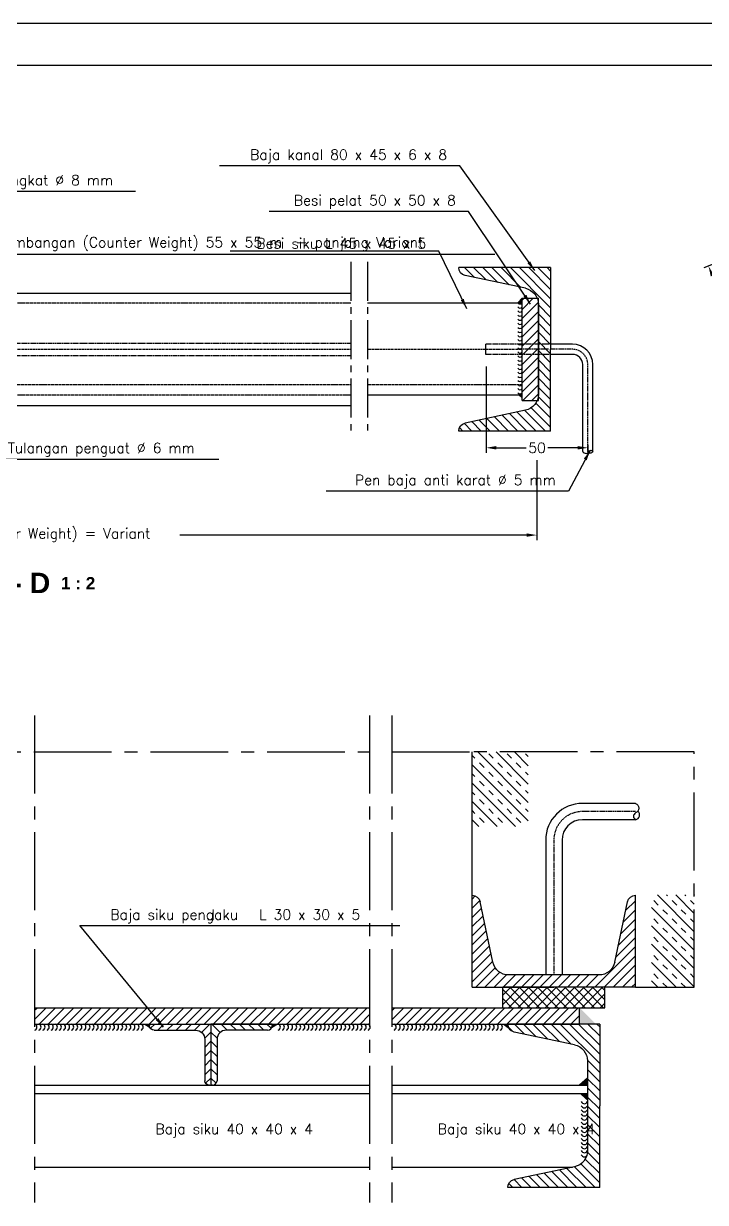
# Model space of a CAD drawing. Header units: metres. Extents: x -50 to 791, y -795 to 584.
# Drawn here: x 169.7 to 336.6, y -489.6 to -201.1 of the extents above; entities that cross this region are included whole.
import ezdxf
from ezdxf.enums import TextEntityAlignment as Align

# ---------------------------------------------------------------- set-up
doc = ezdxf.new("R2010")
doc.units = ezdxf.units.M
doc.header["$MEASUREMENT"] = 0
doc.linetypes.add('CENTER2', pattern=[28.575, 19.05, -3.175, 3.175, -3.175])
doc.linetypes.add('DASHED2', pattern=[0.375, 0.25, -0.125])
doc.layers.get('0').update_dxf_attribs({"color": 1, "linetype": 'CONTINUOUS'})
doc.layers.get('DEFPOINTS').update_dxf_attribs({"linetype": 'CONTINUOUS'})
for name, color, linetype in [('2', 1, 'CONTINUOUS'), ('5', 5, 'CONTINUOUS'), ('GRS-BANG', 5, 'CONTINUOUS'), ('KONS-BAJA', 1, 'CONTINUOUS'), ('UKURAN', 1, 'CONTINUOUS')]:
    doc.layers.add(name, color=color, linetype=linetype)
doc.styles.add('ARIAL', font='arialbd.ttf')
doc.styles.get("Standard").update_dxf_attribs({"font": 'Simplex.shx'})
doc.dimstyles.get("Standard").update_dxf_attribs({"dimtxt": 0.18, "dimasz": 0.18, "dimexe": 0.18, "dimexo": 0.0625, "dimgap": 0.09, "dimtad": 0, "dimtih": 1, "dimtoh": 1, "dimdec": 4, "dimzin": 0, "dimdsep": 46, "dimtxsty": 'Standard', "dimcen": 0.09, "dimadec": 0, "dimazin": 0, "dimtfac": 1, "dimtdec": 4, "dimtofl": 0, "dimtmove": 0, "dimatfit": 3, "dimfxl": 1, "dimtolj": 1, "dimtzin": 0, "dimarcsym": 0})

# ---------------------------------------------------------------- blocks, each defined once
blk = doc.blocks.new('*D41')
at = {"color": 0, "linetype": 'ByBlock'}
for p, q in [((346.88, -256.63), (336.2, -260.9)), ((338.29, -262.76), (340.09, -267.26)), ((343.85, -276.67), (342.06, -272.18)), ((354.31, -275.19), (343.62, -279.46))]:
    blk.add_line(p, q, dxfattribs=at)
for points in [[(338.68, -262.61), (337.9, -262.92), (337.36, -260.44)], [(344.24, -276.52), (343.47, -276.83), (344.78, -279)]]:
    blk.add_solid(points, dxfattribs=at)
at = {"layer": 'DEFPOINTS', "color": 0, "linetype": 'ByBlock'}
for p in [(347.46, -256.4), (354.89, -274.95), (344.78, -279)]:
    blk.add_point(p, dxfattribs=at)
at = {"color": 0, "linetype": 'ByBlock', "insert": (341.07, -269.72), "char_height": 2.5, "attachment_point": 5, "rotation": 291.8014}
blk.add_mtext('\\A1;40', dxfattribs=at)
blk = doc.blocks.new('C-8')
at = {"layer": 'KONS-BAJA'}
h = blk.add_hatch(dxfattribs=at)
h.set_pattern_fill('LINE', color=256, scale=0.5, angle=45, style=0)
h.set_pattern_definition([(45, (-97.5089, -516.2344), (-1.122532, 1.122532), [])])
h.paths.add_polyline_path([(6.15, 14.92, 0.350886), (3, 11.03), (3, 0), (3, -11.03, 0.350886), (6.15, -14.92), (20.91, -18.04, -0.354397), (22.5, -20, 0.000003), (22.5, -20), (0, -20), (0, 0), (0, 20), (22.5, 20, -0.354393), (20.91, 18.04)])
for points in [[(0, 20), (22.5, 20)], [(0, 20), (0, 0)], [(6.15, 14.92), (20.91, 18.04)], [(3, 11.03), (3, 0), (3, -11.03)], [(0, -20), (0, 0)], [(6.15, -14.92), (20.91, -18.04)], [(0, -20), (22.5, -20)]]:
    blk.add_lwpolyline(points, dxfattribs=at)
for centre, radius, start, end in [((20.5, 20), 2, 281.9422, 0), ((7.01, 11.01), 4.01, 102.3231, 179.6641), ((7.01, -11.01), 4.01, 180.3359, 257.6769), ((20.5, -20), 2, 0, 78.0578)]:
    blk.add_arc(centre, radius, start, end, dxfattribs=at)
blk = doc.blocks.new('*D65')
at = {"color": 0, "linetype": 'ByBlock'}
for p, q in [((282.9, -284.99), (282.9, -306.15)), ((285.4, -304.9), (292.72, -304.9)), ((305.35, -304.9), (298.02, -304.9)), ((307.85, -304.17), (307.85, -306.15))]:
    blk.add_line(p, q, dxfattribs=at)
for points in [[(285.4, -304.48), (285.4, -305.31), (282.9, -304.9)], [(305.35, -304.48), (305.35, -305.31), (307.85, -304.9)]]:
    blk.add_solid(points, dxfattribs=at)
at = {"layer": 'DEFPOINTS', "color": 0, "linetype": 'ByBlock'}
for p in [(282.9, -284.36), (307.85, -303.55), (307.85, -304.9)]:
    blk.add_point(p, dxfattribs=at)
at = {"color": 0, "linetype": 'ByBlock', "insert": (295.37, -304.9), "char_height": 2.5, "attachment_point": 5}
blk.add_mtext('\\A1;50', dxfattribs=at)
blk = doc.blocks.new('*D71')
at = {"color": 0, "linetype": 'ByBlock'}
for p, q in [((10.29, -304.25), (10.29, -327.51)), ((295.34, -307.92), (295.34, -327.51)), ((12.79, -326.26), (97.67, -326.26)), ((292.84, -326.26), (207.96, -326.26))]:
    blk.add_line(p, q, dxfattribs=at)
for points in [[(12.79, -325.84), (12.79, -326.67), (10.29, -326.26)], [(292.84, -325.84), (292.84, -326.67), (295.34, -326.26)]]:
    blk.add_solid(points, dxfattribs=at)
at = {"layer": 'DEFPOINTS', "color": 0, "linetype": 'ByBlock'}
for p in [(10.29, -303.63), (295.34, -307.29), (295.34, -326.26)]:
    blk.add_point(p, dxfattribs=at)
at = {"color": 0, "linetype": 'ByBlock', "insert": (152.82, -326.26), "char_height": 2.5, "attachment_point": 5}
blk.add_mtext('\\A1;Panjang beton perimbangan (Counter Weight) = Variant', dxfattribs=at)
blk = doc.blocks.new('SIKU30-30-5')
at = {"layer": 'KONS-BAJA'}
h = blk.add_hatch(dxfattribs=at)
h.set_pattern_fill('LINE', color=256, scale=0.5, angle=45, style=0)
h.set_pattern_definition([(45, (-597.4318, -459.357), (-1.122532, 1.122532), [])])
h.paths.add_polyline_path([(0, 0), (15, 0), (15, 0.375, 0.4142136), (13.875, 1.5), (3.75, 1.5, -0.4142136), (1.5, 3.75), (1.5, 13.875, 0.4142136), (0.375, 15), (0, 15)])
for points in [[(0, 15), (0, 0)], [(0, 15), (0.375, 15)], [(1.5, 13.875), (1.5, 3.75)], [(0, 0), (15, 0)], [(3.75, 1.5), (13.875, 1.5)], [(15, 0.375), (15, 0)]]:
    blk.add_lwpolyline(points, dxfattribs=at)
for centre, radius, start, end in [((0.375, 13.875), 1.125, 0, 90), ((3.75, 3.75), 2.25, 180, 270), ((13.875, 0.375), 1.125, 0, 90)]:
    blk.add_arc(centre, radius, start, end, dxfattribs=at)

msp = doc.modelspace()

# ---------------------------------------------------------------- hatches: boundary and pattern name
at = {"layer": 'KONS-BAJA'}
for points in [[(290.69821, -269.42269), (291.69821, -269.42269), (291.69821, -268.29729)], [(291.69821, -291.92269), (290.69821, -291.92269), (291.69821, -292.84435)], [(305.79277, -441.90349), (309.79277, -445.90349), (305.79277, -445.90349)]]:
    msp.add_hatch(color=256, dxfattribs=at).paths.add_polyline_path(points)
h = msp.add_hatch(dxfattribs=at)
h.set_pattern_fill('LINE', color=256, scale=0.5, angle=45, style=0)
h.set_pattern_definition([(45, (-50, -781.1116), (-1.122532, 1.122532), [])])
h.paths.add_polyline_path([(295.69821, -269.7671, 0.021529368), (295.68135, -269.42269), (291.69821, -269.42269), (291.69821, -280.79729), (295.69821, -280.79729)])
h.paths.add_polyline_path([(295.69821, -280.79729), (291.69821, -280.79729), (291.69821, -289.42269), (295.69821, -289.42269)])
h.paths.add_polyline_path([(295.69821, -289.42269), (291.69821, -289.42269), (291.69821, -291.92269), (295.69652, -291.92269, 0.005943101), (295.69821, -291.82747)])
h.paths.add_polyline_path([(295.69652, -291.92269), (291.69821, -291.92269), (291.69821, -293.29729), (295.40955, -293.29729, 0.088316825)])
h.paths.add_polyline_path([(295.40955, -268.29729), (291.69821, -268.29729), (291.69821, -269.42269), (295.68135, -269.42269, 0.072632584)])
h = msp.add_hatch(dxfattribs=at)
h.set_pattern_fill('TRANS', color=256, scale=0.5, angle=45, style=0)
h.set_pattern_definition([(135, (391.2988, -795.094), (2.245064, 2.245064), []), (135, (392.4213, -793.9713), (2.245064, 2.245064), [1.5875, -1.5875])])
h.paths.add_polyline_path([(279.49266, -379.32562), (293.20292, -379.32562), (293.20292, -397.56875), (279.49266, -397.56875)])
h.paths.add_polyline_path([(323.41138, -414.32265), (333.85382, -414.32265), (333.85382, -436.90349), (323.41138, -436.90349)])
h = msp.add_hatch(dxfattribs=at)
h.set_pattern_fill('ANSI37', color=256, scale=0.5, style=0)
h.set_pattern_definition([(135, (375.2622, -795.0939), (1.122532, 1.122532), []), (45, (375.2622, -795.0939), (1.122532, -1.122532), [])])
h.paths.add_polyline_path([(299.49266, -436.90349), (299.49266, -441.90349), (286.99266, -441.90349), (286.99266, -436.90349)])
h.paths.add_polyline_path([(299.49266, -441.90349), (299.49266, -436.90349), (311.99266, -436.90349), (311.99266, -441.90349)])
h = msp.add_hatch(dxfattribs=at)
h.set_pattern_fill('LINE', color=256, scale=0.5, angle=45, style=0)
h.set_pattern_definition([(45, (-50, -795.0939), (-1.122532, 1.122532), [])])
h.paths.add_polyline_path([(81.02004, -441.90349), (35.50598, -441.90349), (35.50598, -445.90349), (81.02004, -445.90349)])
h.paths.add_polyline_path([(166.96598, -441.90349), (86.42235, -441.90349), (86.42235, -445.90349), (166.96598, -445.90349)])
h.paths.add_polyline_path([(254.38528, -441.90349), (172.3683, -441.90349), (172.3683, -445.90349), (254.38528, -445.90349)])
h.paths.add_polyline_path([(305.79277, -441.90349), (259.7876, -441.90349), (259.7876, -445.90349), (305.79277, -445.90349)])
at = {"layer": 'UKURAN'}
for points in [[(200.52651, -445.90349), (198.93721, -445.90349), (201.05358, -447.23143, -0.258120841), (200.52651, -446.27849)], [(230.52651, -445.90349), (232.11582, -445.90349), (229.99945, -447.23143, 0.258120841), (230.52651, -446.27849)], [(288.29321, -446.49696), (288.23953, -446.29599), (288.21269, -446.10842), (288.21391, -445.90349), (286.81287, -445.90349), (289.0378, -447.52113, -0.0487676), (288.74676, -447.26271), (288.66899, -447.19365), (288.56163, -447.04628), (288.46768, -446.9257), (288.36032, -446.68453)], [(307.71391, -459.14334), (305.78014, -460.90349), (307.71391, -460.90349)], [(307.7222, -459.1358), (305.78403, -460.89995)], [(307.71391, -464.6549), (305.78014, -462.89476), (307.71391, -462.89476)]]:
    msp.add_hatch(color=256, dxfattribs=at).paths.add_polyline_path(points)

# ---------------------------------------------------------------- linework, layer by layer
at = {"layer": '2', "color": 2}
msp.add_line((791.15464, -201.09387), (-50, -201.09387), dxfattribs=at)
at = {"layer": '5', "color": 5}
msp.add_line((-0.70788, -211.23878), (780.41649, -211.23878), dxfattribs=at)
at = {"layer": 'GRS-BANG', "linetype": 'CENTER2'}
for points in [[(172.3683, -370.41663), (172.3683, -489.55548)], [(254.38528, -370.41663), (254.38528, -489.55548)], [(259.7876, -370.41663), (259.7876, -489.55548)], [(86.42235, -379.32562), (254.38528, -379.32562)], [(259.7876, -379.32562), (279.49266, -379.32562)], [(333.85382, -436.90349), (333.85382, -379.32562), (279.49266, -379.32562)]]:
    msp.add_lwpolyline(points, dxfattribs=at)
at = {"layer": 'GRS-BANG'}
for points in [[(279.49266, -414.40349), (279.49266, -379.32562)], [(319.49266, -436.90349), (333.85382, -436.90349)]]:
    msp.add_lwpolyline(points, dxfattribs=at)
at = {"layer": 'KONS-BAJA', "linetype": 'CENTER2', "ltscale": 0.5}
for points in [[(249.78158, -259.39041), (249.78158, -301.36085)], [(253.86029, -259.39041), (253.86029, -301.36085)]]:
    msp.add_lwpolyline(points, dxfattribs=at)
at = {"layer": 'KONS-BAJA'}
for points in [[(10.28968, -267.04729), (249.78158, -267.04729)], [(253.86029, -269.42269), (291.69821, -269.42269)], [(290.69821, -269.42269), (291.69821, -268.29729)], [(291.69821, -268.29729), (295.69821, -268.29729)], [(291.69821, -293.29729), (291.69821, -268.29729)], [(295.69821, -293.29729), (295.69821, -268.29729)], [(282.8046, -282.04729), (282.8046, -279.54729)], [(253.86029, -291.92269), (291.69821, -291.92269)], [(291.69821, -293.29729), (295.69821, -293.29729)], [(10.28968, -294.54729), (249.78158, -294.54729)], [(311.99266, -436.90349), (286.99266, -436.90349)], [(286.99266, -441.90349), (286.99266, -436.90349)], [(311.99266, -441.90349), (311.99266, -436.90349)], [(172.3683, -441.90349), (254.38528, -441.90349)], [(259.7876, -441.90349), (311.99266, -441.90349)], [(305.79277, -445.90349), (305.79277, -441.90349)], [(172.3683, -445.90349), (254.38528, -445.90349)], [(259.7876, -445.90349), (305.79277, -445.90349)], [(172.3683, -460.90349), (254.38528, -460.90349)], [(259.7876, -460.90349), (307.71352, -460.90349)], [(172.3683, -462.90349), (254.38528, -462.90349)], [(259.7876, -462.90349), (307.72477, -462.90349)], [(172.3683, -480.90349), (254.38528, -480.90349)], [(259.7876, -480.90349), (304.05053, -480.90349)]]:
    msp.add_lwpolyline(points, dxfattribs=at)
at = {"layer": 'KONS-BAJA', "linetype": 'DASHED2', "ltscale": 0.5}
for points in [[(10.28968, -269.42269), (249.78158, -269.42269)], [(25.4126, -289.42269), (249.78158, -289.42269)], [(253.86029, -289.42269), (291.69821, -289.42269)], [(10.28968, -291.92269), (249.78158, -291.92269)]]:
    msp.add_lwpolyline(points, dxfattribs=at)
at = {"layer": 'KONS-BAJA'}
for points in [[(290.69821, -269.42269, 0.571167269), (291.69821, -269.42269, 0.272938941)], [(290.69821, -270.42269, 0.571167269), (291.69821, -270.42269, 0.272938941)], [(290.69821, -271.42269, 0.571167269), (291.69821, -271.42269, 0.272938941)], [(290.69821, -272.42269, 0.571167269), (291.69821, -272.42269, 0.272938941)], [(290.69821, -273.42269, 0.571167269), (291.69821, -273.42269, 0.272938941)], [(290.69821, -274.42269, 0.571167269), (291.69821, -274.42269, 0.272938941)], [(290.69821, -275.42269, 0.571167269), (291.69821, -275.42269, 0.272938941)], [(290.69821, -276.42269, 0.571167269), (291.69821, -276.42269, 0.272938941)], [(290.69821, -277.42269, 0.571167269), (291.69821, -277.42269, 0.272938941)], [(290.69821, -278.42269, 0.571167269), (291.69821, -278.42269, 0.272938941)], [(290.69821, -279.42269, 0.571167269), (291.69821, -279.42269, 0.272938941)], [(309.0546, -305.79729), (309.0546, -284.54729, 0.414213562), (304.0546, -279.54729), (298.71494, -279.54729)], [(290.69821, -280.42269, 0.571167269), (291.69821, -280.42269, 0.272938941)], [(290.69821, -281.42269, 0.571167269), (291.69821, -281.42269, 0.272938941)], [(290.69821, -282.42269, 0.571167269), (291.69821, -282.42269, 0.272938941)], [(306.5546, -305.79729), (306.5546, -284.54729, 0.414213562), (304.0546, -282.04729), (298.71494, -282.04729)], [(290.69821, -283.42269, 0.571167269), (291.69821, -283.42269, 0.272938941)], [(290.69821, -284.42269, 0.571167269), (291.69821, -284.42269, 0.272938941)], [(290.69821, -285.42269, 0.571167269), (291.69821, -285.42269, 0.272938941)], [(290.69821, -286.42269, 0.571167269), (291.69821, -286.42269, 0.272938941)], [(290.69821, -287.42269, 0.571167269), (291.69821, -287.42269, 0.272938941)], [(290.69821, -288.42269, 0.571167269), (291.69821, -288.42269, 0.272938941)], [(290.69821, -289.42269, 0.571167269), (291.69821, -289.42269, 0.272938941)], [(290.69821, -290.42269, 0.571167269), (291.69821, -290.42269, 0.272938941)], [(290.69821, -291.42269, 0.571167269), (291.69821, -291.42269, 0.272938941)], [(306.5546, -305.79729, 0.656052256), (308.15322, -305.67003, -0.487327053), (309.0546, -305.79729, -0.511820496), (307.88014, -306.06295, -0.511820496)], [(319.49266, -391.90349), (306.49266, -391.90349, 0.414213562), (297.49266, -400.90349), (297.49266, -433.90349)], [(319.49266, -391.90349, -0.680426211), (319.49023, -394.25858, 0.619340495), (319.49266, -395.90349, 0.646402878), (320.05783, -393.81501, 0.646402878)], [(319.49266, -395.90349), (306.49266, -395.90349, 0.414213562), (301.49266, -400.90349), (301.49266, -433.90349)]]:
    msp.add_lwpolyline(points, format="xyb", dxfattribs=at)
at = {"layer": 'KONS-BAJA', "linetype": 'DASHED2', "ltscale": 0.25}
for points in [[(20.28968, -279.29729), (249.78158, -279.29729)], [(298.69821, -279.54729), (282.8046, -279.54729)], [(20.28968, -282.29729), (249.78158, -282.29729)], [(298.69821, -282.04729), (282.8046, -282.04729)], [(298.25498, -280.79729), (291.69821, -280.79729)]]:
    msp.add_lwpolyline(points, dxfattribs=at)
at = {"layer": 'KONS-BAJA', "linetype": 'DASHED2'}
for points in [[(10.28968, -280.79729), (249.78158, -280.79729)], [(253.86029, -280.79729), (291.59701, -280.79729)]]:
    msp.add_lwpolyline(points, dxfattribs=at)
at = {"layer": 'KONS-BAJA', "linetype": 'DASHED2', "ltscale": 0.25}
for points in [[(307.8046, -305.79729), (307.8046, -284.54729, 0.414213562), (304.0546, -280.79729), (298.71494, -280.79729)], [(319.49266, -393.90349), (306.49266, -393.90349, 0.414213562), (299.49266, -400.90349), (299.49266, -433.90349)]]:
    msp.add_lwpolyline(points, format="xyb", dxfattribs=at)
at = {"layer": 'UKURAN'}
for points in [[(172.42235, -447.40349, 0.697836988), (172.42235, -445.90349, -5.61894382)], [(173.42235, -447.40349, 0.697836988), (173.42235, -445.90349, -5.61894382)], [(174.42235, -447.40349, 0.697836988), (174.42235, -445.90349, -5.61894382)], [(175.42235, -447.40349, 0.697836988), (175.42235, -445.90349, -5.61894382)], [(176.42235, -447.40349, 0.697836988), (176.42235, -445.90349, -5.61894382)], [(177.42235, -447.40349, 0.697836988), (177.42235, -445.90349, -5.61894382)], [(178.42235, -447.40349, 0.697836988), (178.42235, -445.90349, -5.61894382)], [(179.42235, -447.40349, 0.697836988), (179.42235, -445.90349, -5.61894382)], [(180.42235, -447.40349, 0.697836988), (180.42235, -445.90349, -5.61894382)], [(181.42235, -447.40349, 0.697836988), (181.42235, -445.90349, -5.61894382)], [(182.42235, -447.40349, 0.697836988), (182.42235, -445.90349, -5.61894382)], [(183.42235, -447.40349, 0.697836988), (183.42235, -445.90349, -5.61894382)], [(184.42235, -447.40349, 0.697836988), (184.42235, -445.90349, -5.61894382)], [(185.42235, -447.40349, 0.697836988), (185.42235, -445.90349, -5.61894382)], [(186.42235, -447.40349, 0.697836988), (186.42235, -445.90349, -5.61894382)], [(187.42235, -447.40349, 0.697836988), (187.42235, -445.90349, -5.61894382)], [(188.42235, -447.40349, 0.697836988), (188.42235, -445.90349, -5.61894382)], [(189.42235, -447.40349, 0.697836988), (189.42235, -445.90349, -5.61894382)], [(190.42235, -447.40349, 0.697836988), (190.42235, -445.90349, -5.61894382)], [(191.42235, -447.40349, 0.697836988), (191.42235, -445.90349, -5.61894382)], [(192.42235, -447.40349, 0.697836988), (192.42235, -445.90349, -5.61894382)], [(193.42235, -447.40349, 0.697836988), (193.42235, -445.90349, -5.61894382)], [(194.42235, -447.40349, 0.697836988), (194.42235, -445.90349, -5.61894382)], [(195.42235, -447.40349, 0.697836988), (195.42235, -445.90349, -5.61894382)], [(196.42235, -447.40349, 0.697836988), (196.42235, -445.90349, -5.61894382)], [(197.42235, -447.40349, 0.697836988), (197.42235, -445.90349, -5.61894382)], [(198.42235, -447.40349, 0.697836988), (198.42235, -445.90349, -5.61894382)], [(232.02092, -447.40349, 0.697836988), (232.02092, -445.90349, -5.61894382)], [(233.02092, -447.40349, 0.697836988), (233.02092, -445.90349, -5.61894382)], [(234.02092, -447.40349, 0.697836988), (234.02092, -445.90349, -5.61894382)], [(235.02092, -447.40349, 0.697836988), (235.02092, -445.90349, -5.61894382)], [(236.02092, -447.40349, 0.697836988), (236.02092, -445.90349, -5.61894382)], [(237.02092, -447.40349, 0.697836988), (237.02092, -445.90349, -5.61894382)], [(238.02092, -447.40349, 0.697836988), (238.02092, -445.90349, -5.61894382)], [(239.02092, -447.40349, 0.697836988), (239.02092, -445.90349, -5.61894382)], [(240.02092, -447.40349, 0.697836988), (240.02092, -445.90349, -5.61894382)], [(241.02092, -447.40349, 0.697836988), (241.02092, -445.90349, -5.61894382)], [(242.02092, -447.40349, 0.697836988), (242.02092, -445.90349, -5.61894382)], [(243.02092, -447.40349, 0.697836988), (243.02092, -445.90349, -5.61894382)], [(244.02092, -447.40349, 0.697836988), (244.02092, -445.90349, -5.61894382)], [(245.02092, -447.40349, 0.697836988), (245.02092, -445.90349, -5.61894382)], [(246.02092, -447.40349, 0.697836988), (246.02092, -445.90349, -5.61894382)], [(247.02092, -447.40349, 0.697836988), (247.02092, -445.90349, -5.61894382)], [(248.02092, -447.40349, 0.697836988), (248.02092, -445.90349, -5.61894382)], [(249.02092, -447.40349, 0.697836988), (249.02092, -445.90349, -5.61894382)], [(250.02092, -447.40349, 0.697836988), (250.02092, -445.90349, -5.61894382)], [(251.02092, -447.40349, 0.697836988), (251.02092, -445.90349, -5.61894382)], [(252.02092, -447.40349, 0.697836988), (252.02092, -445.90349, -5.61894382)], [(253.02092, -447.40349, 0.697836988), (253.02092, -445.90349, -5.61894382)], [(254.02092, -447.40349, 0.697836988), (254.02092, -445.90349, -5.61894382)], [(260.36954, -447.40349, 0.697836988), (260.36954, -445.90349, -5.61894382)], [(261.36954, -447.40349, 0.697836988), (261.36954, -445.90349, -5.61894382)], [(262.36954, -447.40349, 0.697836988), (262.36954, -445.90349, -5.61894382)], [(263.36954, -447.40349, 0.697836988), (263.36954, -445.90349, -5.61894382)], [(264.36954, -447.40349, 0.697836988), (264.36954, -445.90349, -5.61894382)], [(265.36954, -447.40349, 0.697836988), (265.36954, -445.90349, -5.61894382)], [(266.36954, -447.40349, 0.697836988), (266.36954, -445.90349, -5.61894382)], [(267.36954, -447.40349, 0.697836988), (267.36954, -445.90349, -5.61894382)], [(268.36954, -447.40349, 0.697836988), (268.36954, -445.90349, -5.61894382)], [(269.36954, -447.40349, 0.697836988), (269.36954, -445.90349, -5.61894382)], [(270.36954, -447.40349, 0.697836988), (270.36954, -445.90349, -5.61894382)], [(271.36954, -447.40349, 0.697836988), (271.36954, -445.90349, -5.61894382)], [(272.36954, -447.40349, 0.697836988), (272.36954, -445.90349, -5.61894382)], [(273.36954, -447.40349, 0.697836988), (273.36954, -445.90349, -5.61894382)], [(274.36954, -447.40349, 0.697836988), (274.36954, -445.90349, -5.61894382)], [(275.36954, -447.40349, 0.697836988), (275.36954, -445.90349, -5.61894382)], [(276.36954, -447.40349, 0.697836988), (276.36954, -445.90349, -5.61894382)], [(277.36954, -447.40349, 0.697836988), (277.36954, -445.90349, -5.61894382)], [(278.36954, -447.40349, 0.697836988), (278.36954, -445.90349, -5.61894382)], [(279.36954, -447.40349, 0.697836988), (279.36954, -445.90349, -5.61894382)], [(280.36954, -447.40349, 0.697836988), (280.36954, -445.90349, -5.61894382)], [(281.36954, -447.40349, 0.697836988), (281.36954, -445.90349, -5.61894382)], [(282.36954, -447.40349, 0.697836988), (282.36954, -445.90349, -5.61894382)], [(283.36954, -447.40349, 0.697836988), (283.36954, -445.90349, -5.61894382)], [(284.36954, -447.40349, 0.697836988), (284.36954, -445.90349, -5.61894382)], [(285.36954, -447.40349, 0.697836988), (285.36954, -445.90349, -5.61894382)], [(286.36954, -447.40349, 0.697836988), (286.36954, -445.90349, -5.61894382)], [(306.21391, -464.88315, 0.697836988), (307.71391, -464.88315, -5.61894382)], [(306.21391, -465.88315, 0.697836988), (307.71391, -465.88315, -5.61894382)], [(306.21391, -466.88315, 0.697836988), (307.71391, -466.88315, -5.61894382)], [(306.21391, -467.88315, 0.697836988), (307.71391, -467.88315, -5.61894382)], [(306.21391, -468.88315, 0.697836988), (307.71391, -468.88315, -5.61894382)], [(306.21391, -469.88315, 0.697836988), (307.71391, -469.88315, -5.61894382)], [(306.21391, -470.88315, 0.697836988), (307.71391, -470.88315, -5.61894382)], [(306.21391, -471.88315, 0.697836988), (307.71391, -471.88315, -5.61894382)], [(306.21391, -472.88315, 0.697836988), (307.71391, -472.88315, -5.61894382)], [(306.21391, -473.88315, 0.697836988), (307.71391, -473.88315, -5.61894382)], [(306.21391, -474.88315, 0.697836988), (307.71391, -474.88315, -5.61894382)], [(306.21391, -475.88315, 0.697836988), (307.71391, -475.88315, -5.61894382)], [(306.21391, -476.88315, 0.697836988), (307.71391, -476.88315, -5.61894382)], [(306.21391, -477.88315, 0.697836988), (307.71391, -477.88315, -5.61894382)]]:
    msp.add_lwpolyline(points, format="xyb", dxfattribs=at)
msp.add_lwpolyline([(286.81287, -445.90349), (288.21391, -445.90349), (288.21269, -446.10842), (288.23953, -446.29599), (288.29321, -446.49696), (288.36032, -446.68453), (288.46768, -446.9257), (288.56163, -447.04628), (288.66899, -447.19365), (289.0378, -447.52113)], dxfattribs=at)
msp.add_lwpolyline([(307.7222, -459.1358), (305.78403, -460.89995)], close=True, dxfattribs=at)

# ---------------------------------------------------------------- block references
at = {"layer": 'KONS-BAJA', "xscale": -1}
for p in [(298.69821, -280.79729), (310.71391, -465.90349)]:
    msp.add_blockref('C-8', p, dxfattribs=at)
for name, p, rotation in [('C-8', (299.49266, -436.90349), 270), ('SIKU30-30-5', (215.52651, -445.90349), 90)]:
    msp.add_blockref(name, p, dxfattribs=dict(at, rotation=rotation))
at = {"layer": 'KONS-BAJA', "rotation": 270}
msp.add_blockref('SIKU30-30-5', (215.52651, -445.90349), dxfattribs=at)

# ---------------------------------------------------------------- texts
at = {"layer": 'GRS-BANG', "style": 'ARIAL'}
msp.add_text('POTONGAN D - D', height=5, dxfattribs=at).set_placement((146.90563, -340.46725), align=Align.CENTER)
msp.add_text('1 : 2', height=3, dxfattribs=at).set_placement((178.83381, -339.52979))
at = {"layer": 'KONS-BAJA', "char_height": 2.5}
for s, insert, attachment_point in [('\\A1;Baja kanal 80 x 45 x 6 x 8', (273.35059, -233.59615), 6), ('\\A1;Besi pengangkat %%c 8 mm', (147.87468, -239.83274), 4), ('\\A1;Besi pelat 50 x 50 x 8', (275.49353, -244.75641), 6), ('\\A1;Beton perimbangan (Counter Weight) 55 x 55 m  - panjang Variant', (149.53758, -255.02381), 4), ('\\A1;Besi siku L 45 x 45 x 5', (268.24185, -254.89149), 6), ('\\A1;Tulangan penguat %%c 6 mm', (165.81944, -305.36099), 4), ('\\A1;Pen baja anti karat %%c 5 mm', (299.97433, -313.19093), 6)]:
    msp.add_mtext(s, dxfattribs=dict(at, insert=insert, attachment_point=attachment_point))
at = {"layer": 'UKURAN', "text_generation_flag": 2}
msp.add_text('L', height=2.5, dxfattribs=at).set_placement((216.49402, -420.39467))
at = {"layer": 'UKURAN'}
for p in [(201.95841, -472.84125), (271.0743, -472.84125)]:
    msp.add_text('Baja siku 40 x 40 x 4', height=2.5, dxfattribs=at).set_placement(p)
at = {"layer": 'UKURAN', "insert": (190.91828, -419.53612), "char_height": 2.5, "attachment_point": 4}
msp.add_mtext('\\A1;Baja siku pengaku   L 30 x 30 x 5', dxfattribs=at)

# ---------------------------------------------------------------- dimensions: what is measured, and where the dimension line sits
at = {"layer": 'KONS-BAJA'}
for base, p1, p2, text, picture, middle in [((307.84921, -304.89526), (282.89614, -284.36087), (307.84921, -303.54874), '50', '*D65', (295.37268, -304.89526)), ((295.3419, -326.25732), (10.28968, -303.62886), (295.3419, -307.29346), 'Panjang beton perimbangan (Counter Weight) = Variant', '*D71', (152.81579, -326.25732))]:
    dim = msp.add_linear_dim(base=base, p1=p1, p2=p2, text=text, dimstyle='Standard', override={"dimtxt": 2.5, "dimasz": 2.5, "dimexe": 1.25, "dimexo": 0.625, "dimgap": 0.625, "dimtih": 0, "dimtoh": 0, "dimzin": 8, "dimlunit": 6, "dimcen": 2.5, "dimtofl": 1}, dxfattribs=at)
    dim.commit()
    dim.dimension.update_dxf_attribs({"geometry": picture, "text_midpoint": middle})
at = {"layer": 'UKURAN'}
dim = msp.add_linear_dim(base=(344.78272, -278.99599), p1=(347.46449, -256.3987), p2=(354.88676, -274.95437), angle=291.8014095, text='40', dimstyle='Standard', override={"dimtxt": 2.5, "dimasz": 2.5, "dimexe": 1.25, "dimexo": 0.625, "dimgap": 0.625, "dimtih": 0, "dimtoh": 0, "dimzin": 8, "dimlunit": 6, "dimcen": 2.5, "dimtofl": 1}, dxfattribs=at)
dim.commit()
dim.dimension.update_dxf_attribs({"geometry": '*D41', "text_midpoint": (341.07158, -269.71815)})

# ---------------------------------------------------------------- leaders
at = {"layer": 'KONS-BAJA', "annotation_type": 0, "has_hookline": 1}
for points, hookline_direction, text_width in [([(294.80717, -261.54153), (276.47559, -235.88781), (273.97559, -235.88781)], 1, 55.71429), ([(141.58292, -252.71482), (144.74968, -242.1244), (147.24968, -242.1244)], 0, 49.16667), ([(293.81265, -269.76187), (278.61853, -247.04808), (276.11853, -247.04808)], 1, 45.71429), ([(143.55593, -267.80046), (146.41258, -257.55357), (148.91258, -257.55357)], 0, 135.47619), ([(278.14901, -270.86389), (271.36685, -256.76649), (268.86685, -256.76649)], 1, 47.97619), ([(158.58321, -281.47182), (162.69444, -307.65266), (165.19444, -307.65266)], 0, 51.66667), ([(308.35501, -305.56851), (303.09933, -315.4826), (300.59933, -315.4826)], 1, 56.19048)]:
    msp.add_leader(points, dimstyle='Standard', override={"dimtxt": 2.5, "dimasz": 2.5, "dimexe": 1.25, "dimexo": 0.625, "dimgap": 0.625, "dimtad": 1, "dimtih": 0, "dimtoh": 0, "dimzin": 8, "dimcen": 2.5, "dimtofl": 1}, dxfattribs=dict(at, hookline_direction=hookline_direction, text_width=text_width))
at = {"layer": 'UKURAN', "annotation_type": 0, "has_hookline": 1, "hookline_direction": 0, "text_width": 70.83333}
msp.add_leader([(203.95254, -446.63361), (183.46364, -421.81608), (190.29328, -421.82778)], dimstyle='Standard', override={"dimtxt": 2.5, "dimasz": 2.5, "dimexe": 1.25, "dimexo": 0.625, "dimgap": 0.625, "dimtad": 1, "dimtih": 0, "dimtoh": 0, "dimzin": 8, "dimcen": 2.5, "dimtofl": 1}, dxfattribs=at)

doc.saveas('drawing.dxf')
